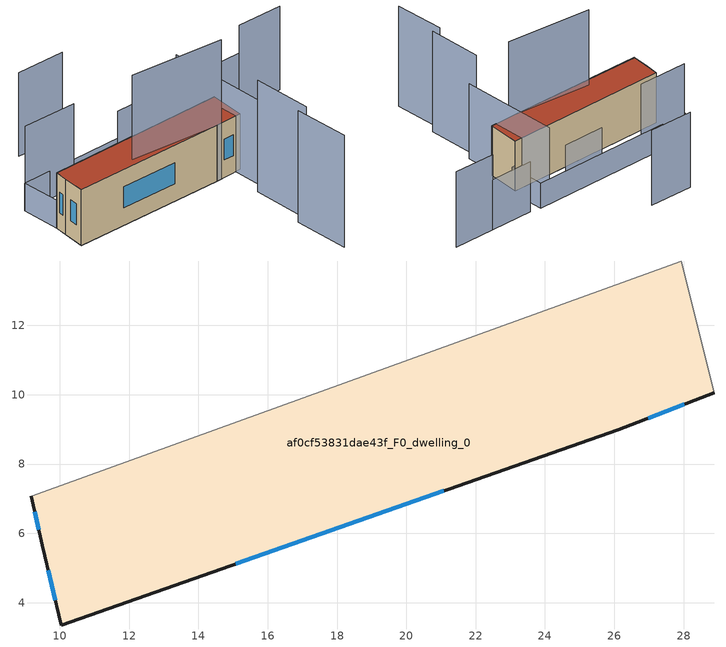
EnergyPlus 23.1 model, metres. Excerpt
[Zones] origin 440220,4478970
af0cf53831dae43f_F0_dwelling_0
 floor ground (EU_floor_Construction): 26.11,8.99 28.89,10.05 27.93,13.86 9.17,7.07 9.5,5.66 10.04,3.36 z0
 wall outside (EU_wall_Construction): 28.89,10.05 26.11,8.99 10.04,3.36 9.5,5.66 9.17,7.07 z0:6
 wall adiabatic (EU_wall_Construction): 9.17,7.07 27.93,13.86 28.89,10.05 z0:6
 window (EU_Window_Construction): 28.02,9.72 26.98,9.32 / 21.08,7.22 15.08,5.12 / 9.87,4.08 9.67,4.94 / 9.4,6.1 9.27,6.63 z1.88:4.12
 roof outside (EU_roof_Construction): 27.93,13.86 28.89,10.05 26.11,8.99 10.04,3.36 9.5,5.66 9.17,7.07 z6
shading: 16.53,6.5 26.59,9.11 z0:15; 32.19,-6.5 30.05,-0.79 / 30.99,-0.44 28.77,5.73 z0:12; 28.32,13.99 9.17,7.07 / 9.17,7.07 7.71,11.11 / 7.71,11.11 26.86,18.03 / 26.86,18.03 28.32,13.99 z0:3; 29.71,6.07 25.67,17.43 / 13.52,13.15 7.82,11.21 / 16.19,22.03 11.08,20.3 / 37.9,21.71 33.08,20.01 z0:9; 23.49,16.66 18.7,14.96 / 33.08,20.03 28.14,18.29 z0:6
[Building]
EU S2 Campaign: North Axis=0; Terrain=City; Solar Distribution=FullExterior
[Site:Location]
Madrid: Latitude=40.5; Longitude=-3.5; Time Zone=1; Elevation=609
[SizingPeriod:WeatherFileDays]
AnnualSizingPeriod: Begin Month=1; Begin Day of Month=1; End Month=12; End Day of Month=31; Day of Week for Start Day=Monday; Use Weather File Daylight Saving Period=No; Use Weather File Rain and Snow Indicators=No
[MATERIAL]
EU_InternalMass_Material: Roughness=MediumRough; Thickness=0.1; Conductivity=1; Density=1800; Specific Heat=900; Thermal Absorptance=0.9; Solar Absorptance=0.7; Visible Absorptance=0.7
[MATERIAL:NOMASS] Roughness=MediumRough; Thermal Absorptance=0.9; Solar Absorptance=0.7; Visible Absorptance=0.7
Name | Thermal Resistance
EU_wall_NoMass | 0.461255
EU_roof_NoMass | 0.289352
EU_floor_NoMass | 0.631313
[WINDOWMATERIAL:SIMPLEGLAZINGSYSTEM]
EU_Window_SimpleGlazing: UFactor=3.792; Solar Heat Gain Coefficient=0.85; Visible Transmittance=0.85
[CONSTRUCTION]
EU_wall_Construction: EU_wall_NoMass
EU_roof_Construction: EU_roof_NoMass
EU_floor_Construction: EU_floor_NoMass
EU_InternalMass_Construction: EU_InternalMass_Material
EU_Window_Construction: EU_Window_SimpleGlazing
[ZONE]
af0cf53831dae43f_F0_dwelling_0: Type=1; Multiplier=1; Ceiling Height=autocalculate; Volume=465.664; Floor Area=autocalculate; Part of Total Floor Area=Yes
[INTERNALMASS]
af0cf53831dae43f_F0_dwelling_0_EU_InternalMass: Construction=EU_InternalMass_Construction; Zone or ZoneList=af0cf53831dae43f_F0_dwelling_0; Surface Area=77.6108
[OTHEREQUIPMENT]
EU_Step8_InternalGain_af0cf53831dae43f_F0_dwelling_0_f000: Fuel Type=Electricity; Zone or ZoneList or Space or SpaceList=af0cf53831dae43f_F0_dwelling_0; Schedule=EU_Step8_GainSchedule_af0cf53831dae43f_F0_dwelling_0_f000; Design Level Calculation Method=Watts/Area; Power per Zone Floor Area=1; Fraction Latent=0; Fraction Radiant=0; Fraction Lost=0; Carbon Dioxide Generation Rate=0; EndUse Subcategory=EU_Step8_InternalGains
[ZONEVENTILATION:DESIGNFLOWRATE]
EU_ConstantAir_af0cf53831dae43f_F0_dwelling_0: Zone or ZoneList or Space or SpaceList=af0cf53831dae43f_F0_dwelling_0; Schedule=EU_AlwaysOn; Design Flow Rate Calculation Method=AirChanges/Hour; Air Changes per Hour=0.64; Ventilation Type=Natural; Fan Pressure Rise=0; Fan Total Efficiency=1; Constant Term Coefficient=1; Temperature Term Coefficient=0; Velocity Term Coefficient=0; Velocity Squared Term Coefficient=0; Minimum Indoor Temperature=-100; Maximum Indoor Temperature=100; Delta Temperature=-100; Minimum Outdoor Temperature=-100; Maximum Outdoor Temperature=100; Maximum Wind Speed=40
[HVACTEMPLATE:THERMOSTAT]
EU_HeatOnly_af0cf53831dae43f_F0_dwelling_0: Constant Heating Setpoint=20; Constant Cooling Setpoint=50
[HVACTEMPLATE:ZONE:IDEALLOADSAIRSYSTEM]
af0cf53831dae43f_F0_dwelling_0: Template Thermostat=EU_HeatOnly_af0cf53831dae43f_F0_dwelling_0; System Availability Schedule=EU_AlwaysOn; Maximum Heating Supply Air Temperature=50; Minimum Cooling Supply Air Temperature=13; Maximum Heating Supply Air Humidity Ratio=0.0156; Minimum Cooling Supply Air Humidity Ratio=0.0077; Heating Limit=NoLimit; Cooling Limit=NoLimit; Heating Availability Schedule=EU_AlwaysOn; Cooling Availability Schedule=EU_CoolingOff; Dehumidification Control Type=ConstantSensibleHeatRatio; Cooling Sensible Heat Ratio=0.7; Dehumidification Setpoint=60; Humidification Control Type=None; Humidification Setpoint=30; Outdoor Air Method=None; Outdoor Air Flow Rate per Person=0.00944; Outdoor Air Flow Rate per Zone Floor Area=0; Outdoor Air Flow Rate per Zone=0; Demand Controlled Ventilation Type=None; Outdoor Air Economizer Type=NoEconomizer; Heat Recovery Type=None; Sensible Heat Recovery Effectiveness=0.7; Latent Heat Recovery Effectiveness=0.65
[SIZING:ZONE]
af0cf53831dae43f_F0_dwelling_0: Zone Cooling Design Supply Air Temperature Input Method=SupplyAirTemperature; Zone Cooling Design Supply Air Temperature=13; Zone Heating Design Supply Air Temperature Input Method=SupplyAirTemperature; Zone Heating Design Supply Air Temperature=50; Zone Cooling Design Supply Air Humidity Ratio=0.008; Zone Heating Design Supply Air Humidity Ratio=0.008; Cooling Design Air Flow Method=DesignDay; Cooling Design Air Flow Rate=0; Cooling Minimum Air Flow per Zone Floor Area=0.000762; Cooling Minimum Air Flow=0; Cooling Minimum Air Flow Fraction=0.2; Heating Design Air Flow Method=DesignDay; Heating Design Air Flow Rate=0; Heating Maximum Air Flow per Zone Floor Area=0.002032; Heating Maximum Air Flow=0.141576; Heating Maximum Air Flow Fraction=0.3; Account for Dedicated Outdoor Air System=No; Dedicated Outdoor Air System Control Strategy=NeutralSupplyAir; Dedicated Outdoor Air Low Setpoint Temperature for Design=autosize; Dedicated Outdoor Air High Setpoint Temperature for Design=autosize; Zone Load Sizing Method=Sensible Load Only No Latent Load; Zone Latent Cooling Design Supply Air Humidity Ratio Input Method=HumidityRatioDifference; Zone Cooling Design Supply Air Humidity Ratio Difference=0.005; Zone Latent Heating Design Supply Air Humidity Ratio Input Method=HumidityRatioDifference; Zone Humidification Design Supply Air Humidity Ratio Difference=0.005
[SCHEDULE:CONSTANT]
Name | Hourly Value
EU_AlwaysOn | 1
EU_CoolingOff | 0
[SCHEDULE:FILE]
EU_Step8_GainSchedule_af0cf53831dae43f_F0_dwelling_0_f000: File=../../schedules/af0cf53831dae43f/af0cf53831dae43f_F0_dwelling_0_f000_gain.csv; Column Number=1; Rows to Skip at Top=0; Number of Hours of Data=8760; Column Separator=Comma; Interpolate to Timestep=No; Minutes per Item=60; Adjust Schedule for Daylight Savings=Yes
